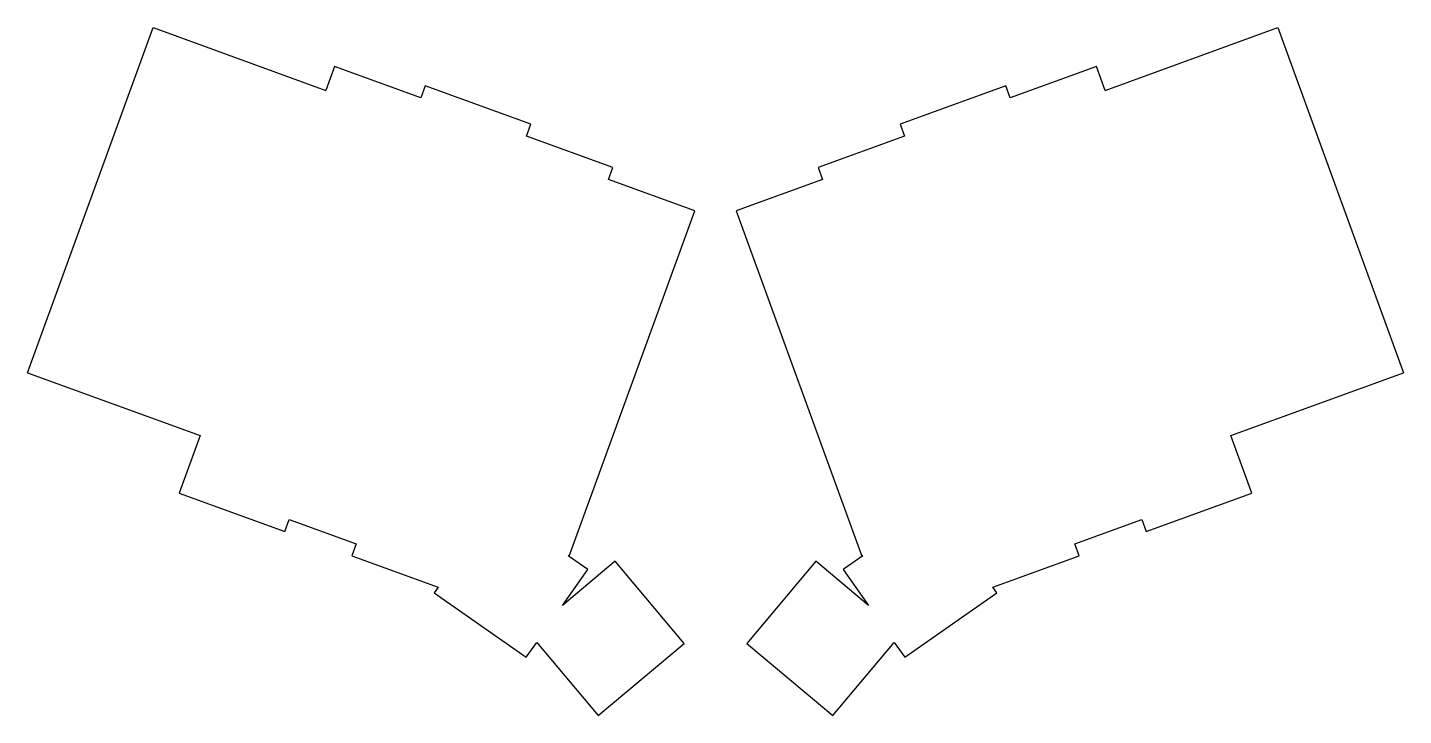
# Model space of a CAD drawing. Header units: millimetres. Extents: x 52 to 321, y -185 to -51.
import ezdxf

# ---------------------------------------------------------------- set-up
doc = ezdxf.new("R2010")
doc.units = ezdxf.units.MM

msp = doc.modelspace()

# ---------------------------------------------------------------- linework, layer by layer
for p, q in [((51.65, -118.3), (76.28, -50.64)), ((76.28, -50.64), (110.11, -62.96)), ((262.8, -62.96), (296.62, -50.64)), ((296.62, -50.64), (321.25, -118.3)), ((111.82, -58.26), (110.11, -62.96)), ((128.73, -64.41), (111.82, -58.26)), ((261.09, -58.26), (244.17, -64.41)), ((262.8, -62.96), (261.09, -58.26)), ((129.59, -62.06), (128.73, -64.41)), ((150.26, -69.59), (129.59, -62.06)), ((243.32, -62.06), (222.64, -69.59)), ((244.17, -64.41), (243.32, -62.06)), ((149.41, -71.94), (150.26, -69.59)), ((222.64, -69.59), (223.5, -71.94)), ((166.32, -78.09), (149.41, -71.94)), ((223.5, -71.94), (206.58, -78.09)), ((165.47, -80.44), (166.32, -78.09)), ((206.58, -78.09), (207.44, -80.44)), ((182.38, -86.6), (165.47, -80.44)), ((207.44, -80.44), (190.52, -86.6)), ((157.75, -154.26), (182.38, -86.6)), ((190.52, -86.6), (215.15, -154.26)), ((51.65, -118.3), (85.48, -130.61)), ((287.42, -130.61), (321.25, -118.3)), ((85.48, -130.61), (81.38, -141.89)), ((291.53, -141.89), (287.42, -130.61)), ((81.38, -141.89), (102.05, -149.41)), ((270.85, -149.41), (291.53, -141.89)), ((102.05, -149.41), (102.91, -147.07)), ((102.91, -147.07), (116.06, -151.85)), ((256.84, -151.85), (270, -147.07)), ((270, -147.07), (270.85, -149.41)), ((116.06, -151.85), (115.21, -154.2)), ((257.7, -154.2), (256.84, -151.85)), ((115.21, -154.2), (132.13, -160.36)), ((166.82, -155.26), (156.48, -163.93)), ((157.61, -154.21), (157.75, -154.26)), ((161.42, -156.88), (157.61, -154.21)), ((180.31, -171.35), (166.82, -155.26)), ((206.09, -155.26), (192.59, -171.35)), ((216.42, -163.93), (206.09, -155.26)), ((215.29, -154.21), (211.48, -156.88)), ((215.15, -154.26), (215.29, -154.21)), ((240.78, -160.36), (257.7, -154.2)), ((156.48, -163.93), (161.42, -156.88)), ((211.48, -156.88), (216.42, -163.93)), ((132.13, -160.36), (131.36, -161.46)), ((131.36, -161.46), (149.38, -174.08)), ((223.53, -174.08), (241.55, -161.46)), ((241.55, -161.46), (240.78, -160.36)), ((149.38, -174.08), (151.43, -171.15)), ((151.43, -171.15), (163.46, -185.49)), ((163.46, -185.49), (180.31, -171.35)), ((192.59, -171.35), (209.44, -185.49)), ((209.44, -185.49), (221.47, -171.15)), ((221.47, -171.15), (223.53, -174.08))]:
    msp.add_line(p, q)

doc.saveas('drawing.dxf')
